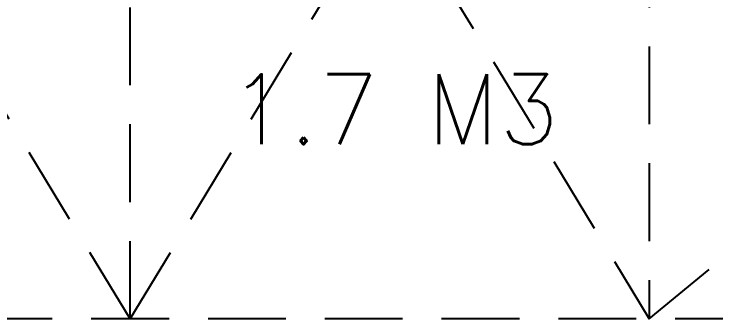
# Model space of a CAD drawing. Extents: x 33214 to 95067, y 8279 to 51908.
# Drawn here: x 42579 to 43931, y 18617 to 19204 of the extents above; entities that cross this region are included whole.
import ezdxf

# ---------------------------------------------------------------- set-up
doc = ezdxf.new("R2010")
doc.units = 0
doc.header["$LTSCALE"] = 300
doc.header["$MEASUREMENT"] = 0
doc.linetypes.add('DASHED', pattern=[0.75, 0.5, -0.25])
doc.layers.get('0').update_dxf_attribs({"linetype": 'CONTINUOUS'})
doc.layers.add('Tanks', color=9, linetype='CONTINUOUS')
doc.styles.add('18', font='romans', dxfattribs={"height": 180})

# ---------------------------------------------------------------- blocks, each defined once
blk = doc.blocks.new('below 1-deck')
at = {"linetype": 'DASHED'}
for p, q in [((10000, -3525), (10000, 1875)), ((10000, -3525), (9000, -1875)), ((10000, -3525), (11000, -1875)), ((10000, -1875), (11000, -3525)), ((11000, -1875), (11000, -3525)), ((11000, -3525), (13000, -1875)), ((13000, -3525), (9000, -3525))]:
    blk.add_line(p, q, dxfattribs=at)
at = {"linetype": 'DASHED', "style": '18'}
blk.add_text('1.7 M3', height=135, dxfattribs=at).set_placement((10189.5, -3188.7))

msp = doc.modelspace()

# ---------------------------------------------------------------- block references
at = {"layer": 'Tanks'}
msp.add_blockref('below 1-deck', (32802.6, 22142), dxfattribs=at)

doc.saveas('drawing.dxf')
